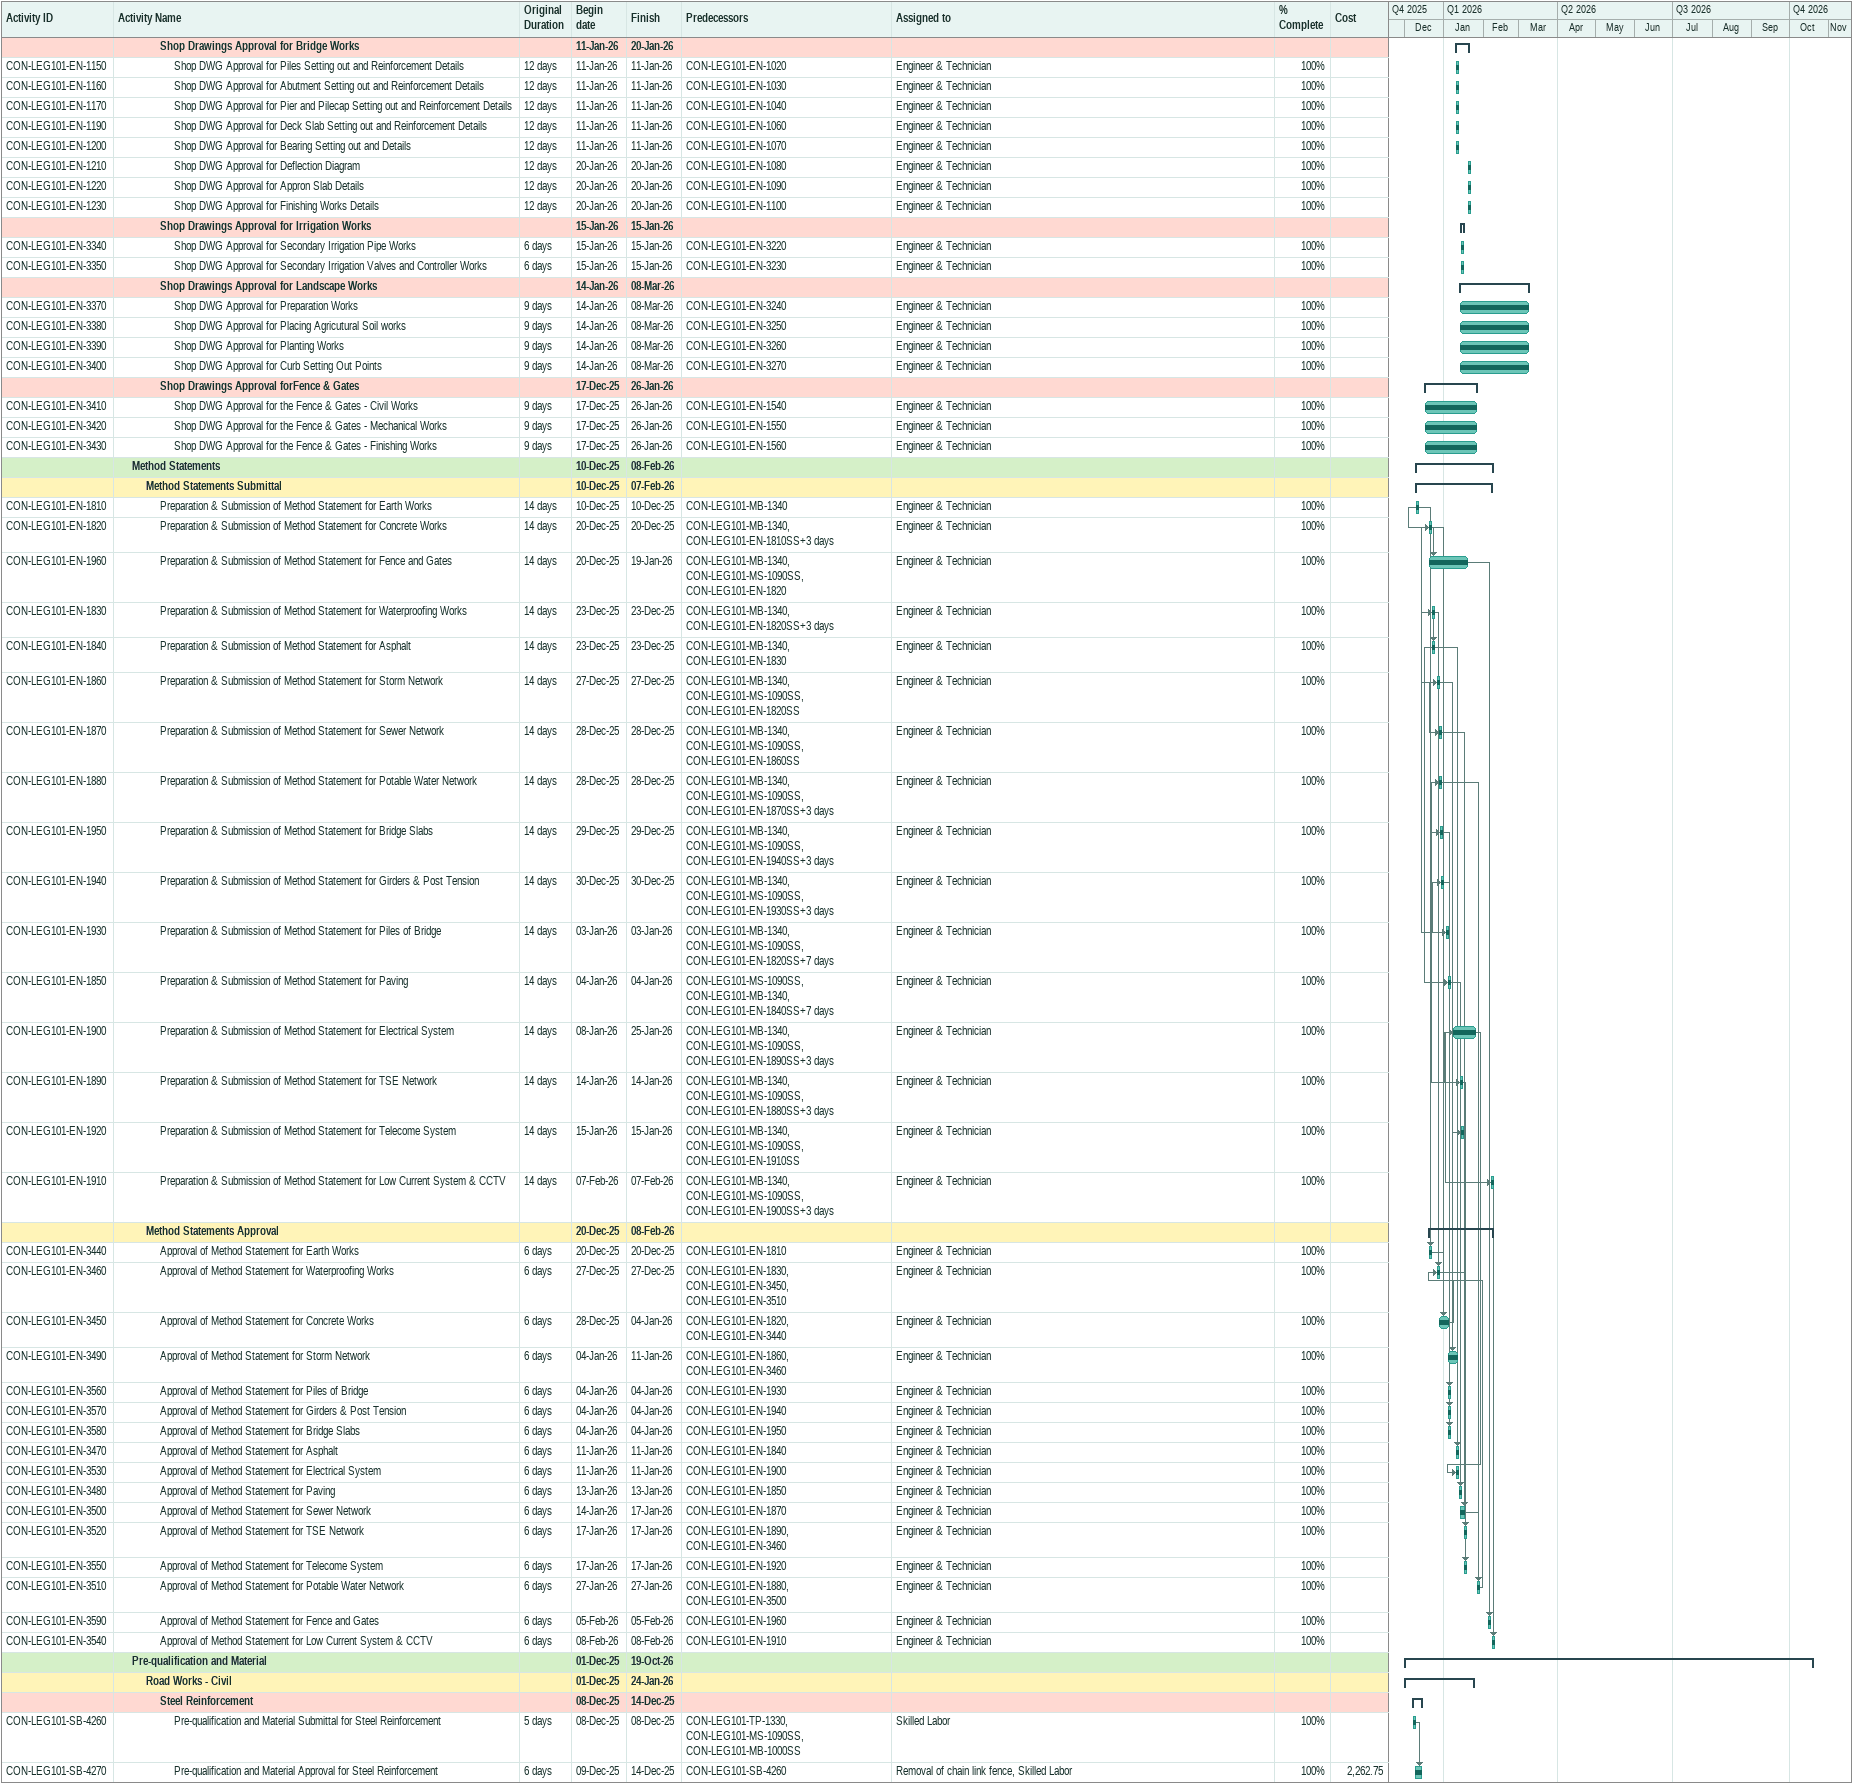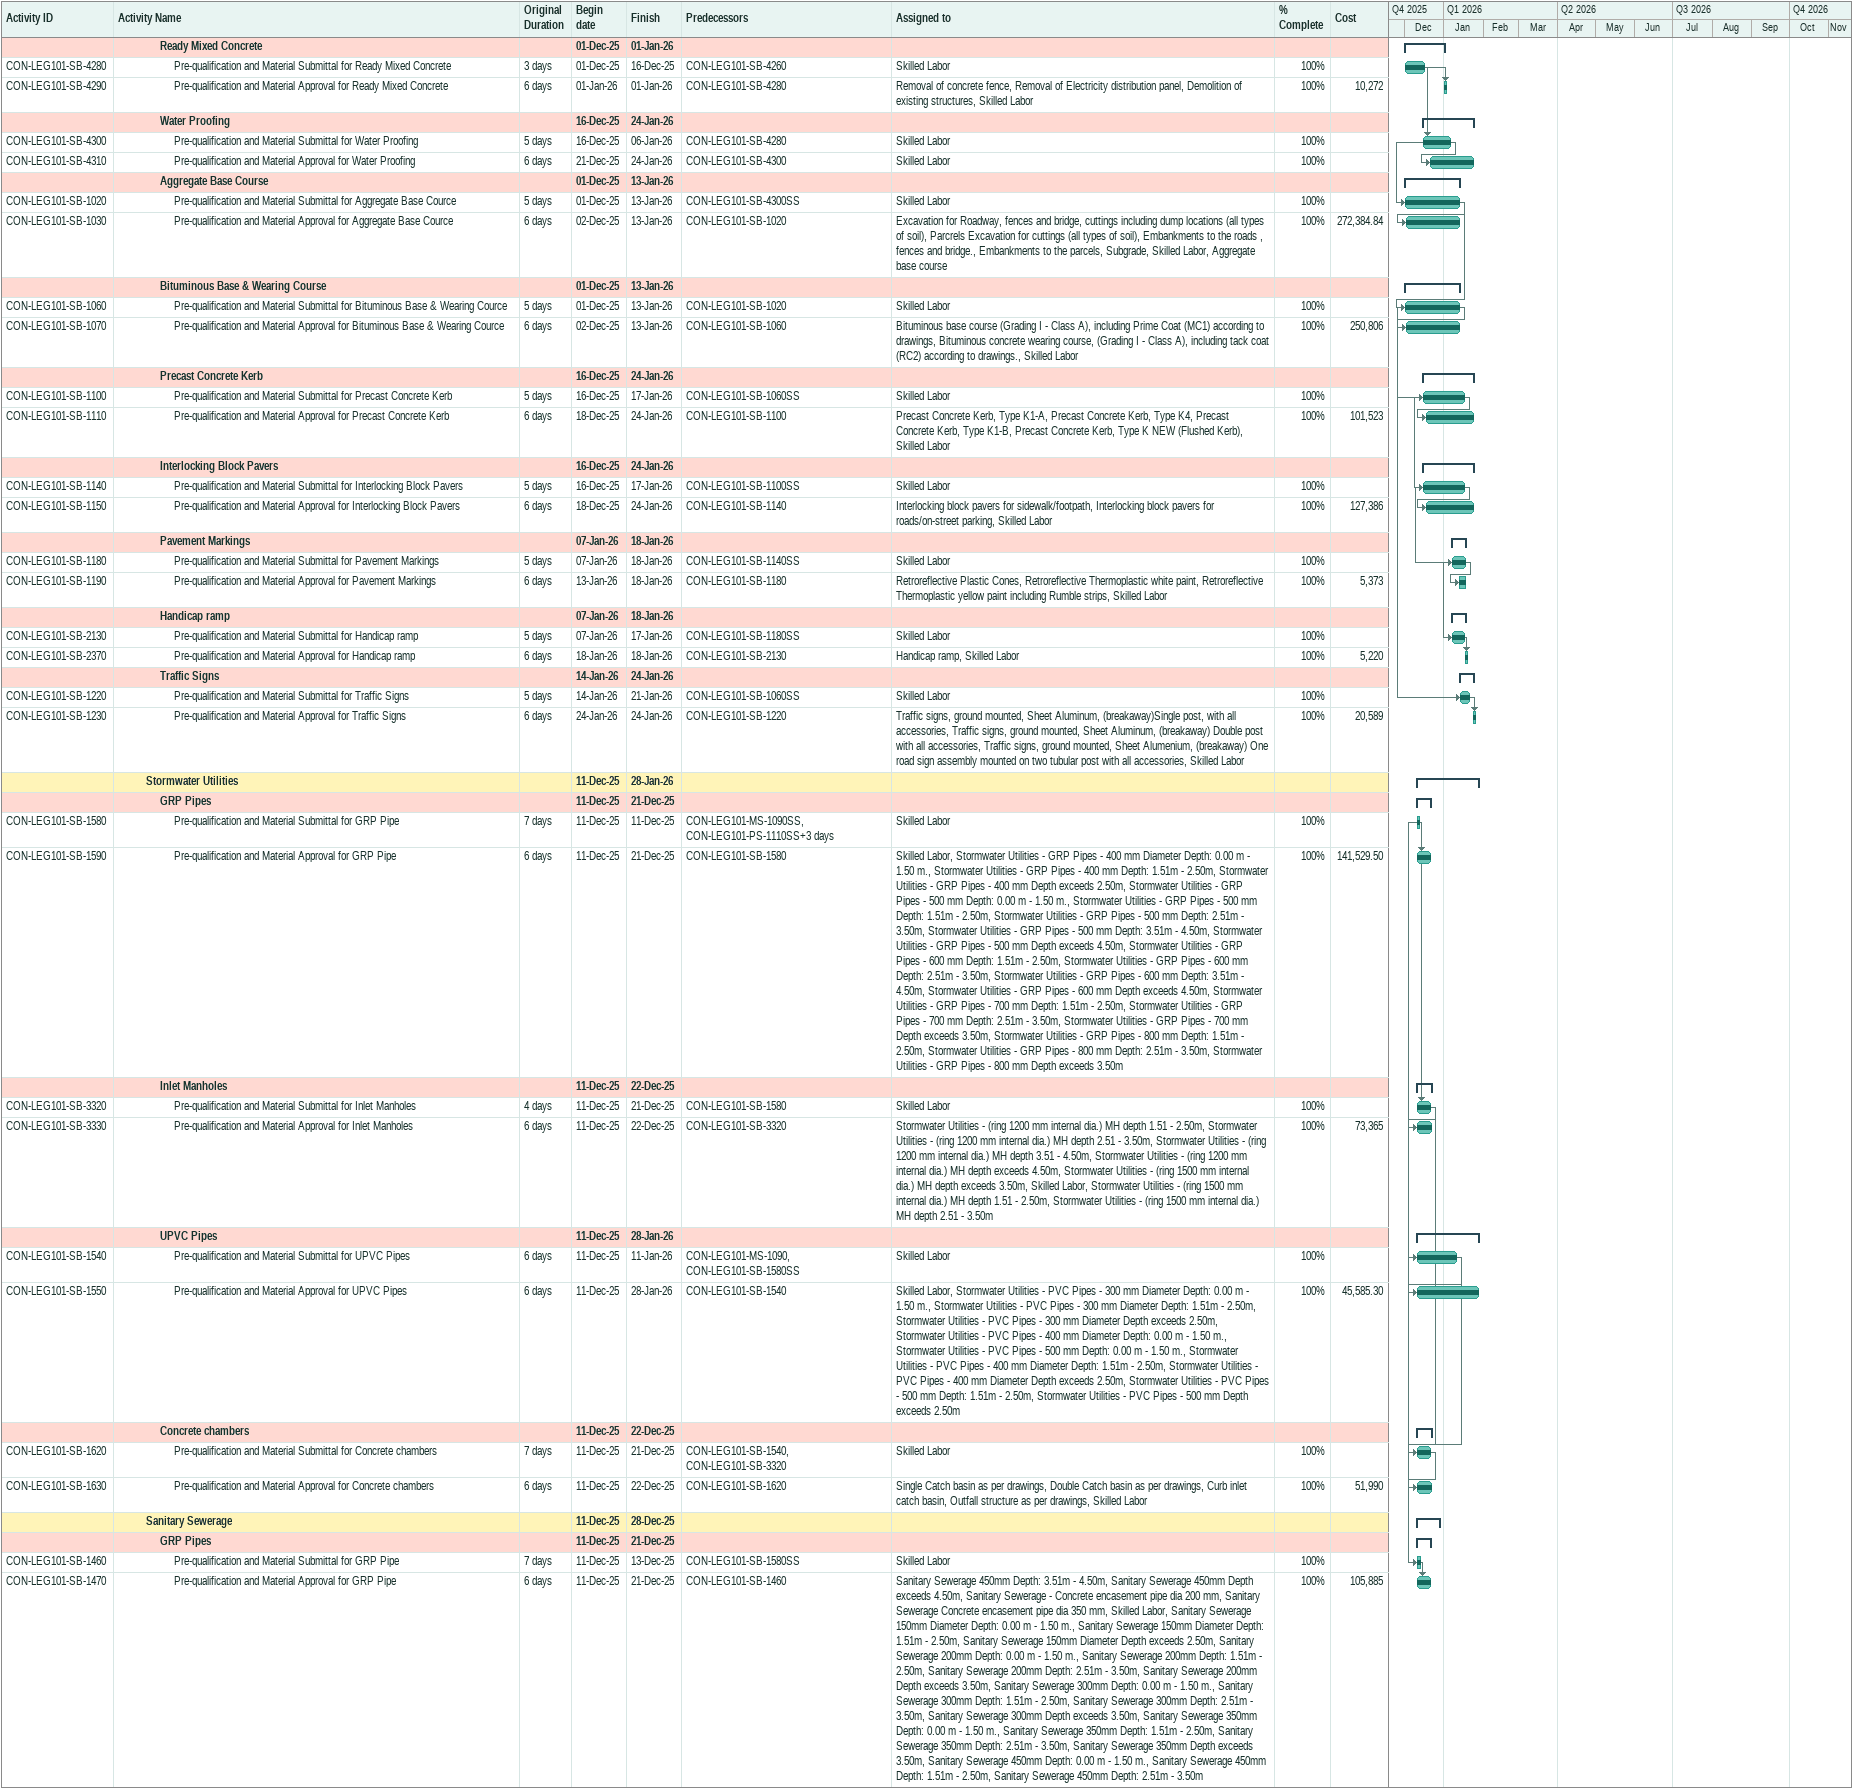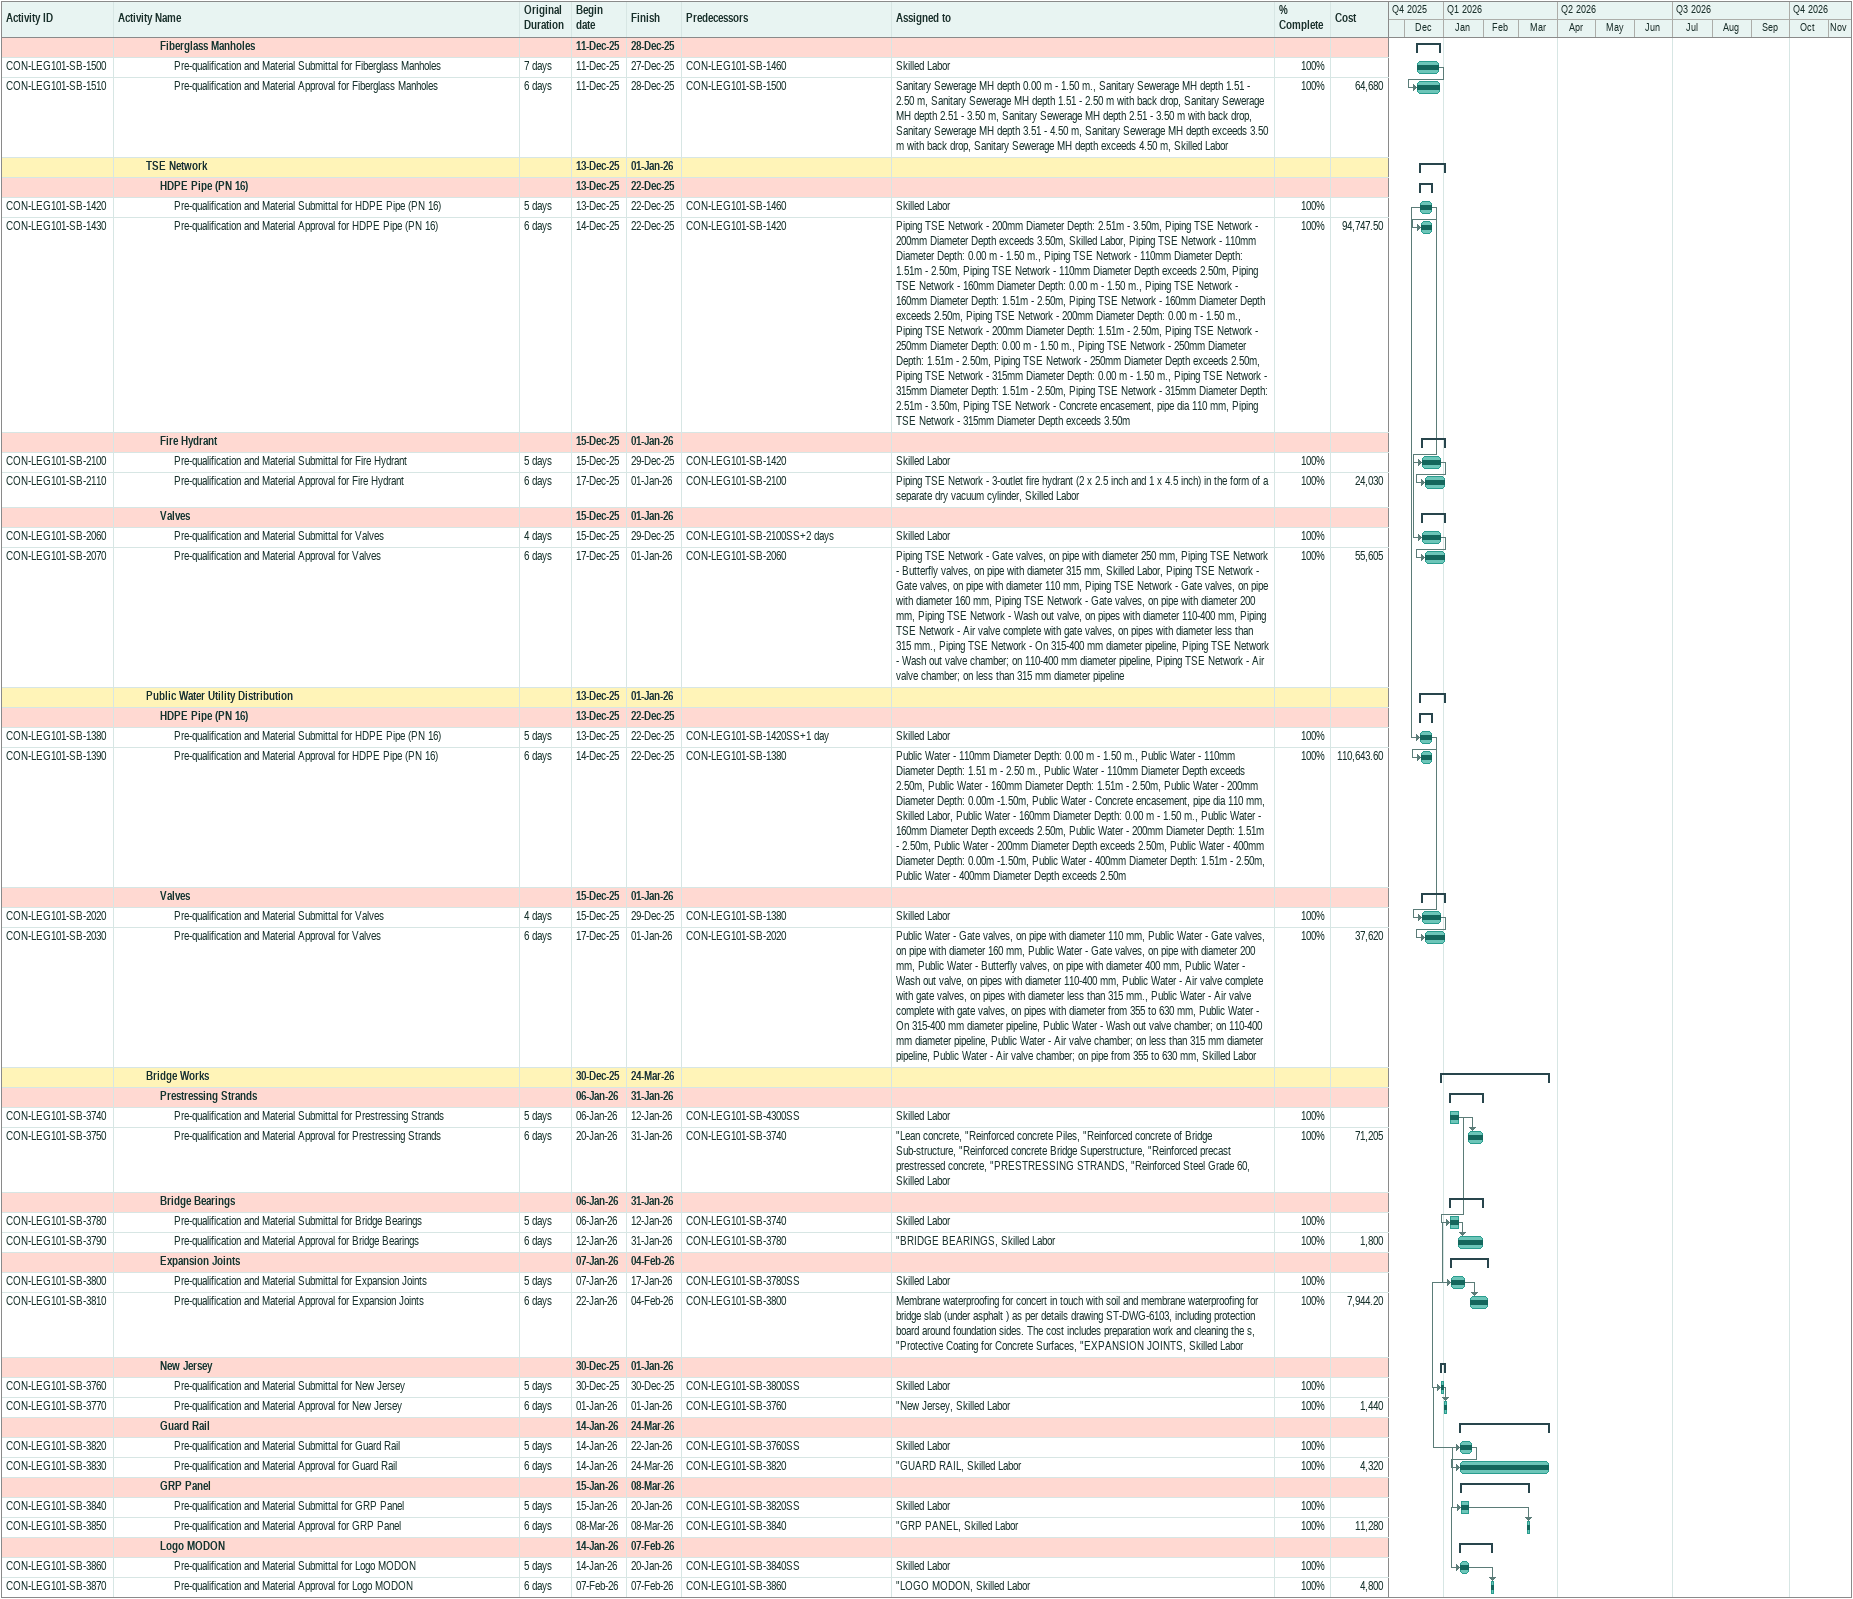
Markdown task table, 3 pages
| ID | Level | Task | Original duration | Start | Finish | Predecessors | Resources | % complete | Cost |
|---|---|---|---|---|---|---|---|---|---|
|  | 4 | **Shop Drawings Approval for Bridge Works** |  | 2026-01-11 | 2026-01-20 |  |  |  |  |
| CON-LEG101-EN-1150 | 5 | Shop DWG Approval for Piles Setting out and Reinforcement Details | 12d | 2026-01-11 | 2026-01-11 | CON-LEG101-EN-1020 | Engineer & Technician | 100 |  |
| CON-LEG101-EN-1160 | 5 | Shop DWG Approval for Abutment Setting out and Reinforcement Details | 12d | 2026-01-11 | 2026-01-11 | CON-LEG101-EN-1030 | Engineer & Technician | 100 |  |
| CON-LEG101-EN-1170 | 5 | Shop DWG Approval for Pier and Pilecap Setting out and Reinforcement Details | 12d | 2026-01-11 | 2026-01-11 | CON-LEG101-EN-1040 | Engineer & Technician | 100 |  |
| CON-LEG101-EN-1190 | 5 | Shop DWG Approval for Deck Slab Setting out and Reinforcement Details | 12d | 2026-01-11 | 2026-01-11 | CON-LEG101-EN-1060 | Engineer & Technician | 100 |  |
| CON-LEG101-EN-1200 | 5 | Shop DWG Approval for Bearing Setting out and Details | 12d | 2026-01-11 | 2026-01-11 | CON-LEG101-EN-1070 | Engineer & Technician | 100 |  |
| CON-LEG101-EN-1210 | 5 | Shop DWG Approval for Deflection Diagram | 12d | 2026-01-20 | 2026-01-20 | CON-LEG101-EN-1080 | Engineer & Technician | 100 |  |
| CON-LEG101-EN-1220 | 5 | Shop DWG Approval for Appron Slab Details | 12d | 2026-01-20 | 2026-01-20 | CON-LEG101-EN-1090 | Engineer & Technician | 100 |  |
| CON-LEG101-EN-1230 | 5 | Shop DWG Approval for Finishing Works Details | 12d | 2026-01-20 | 2026-01-20 | CON-LEG101-EN-1100 | Engineer & Technician | 100 |  |
|  | 4 | **Shop Drawings Approval for Irrigation Works** |  | 2026-01-15 | 2026-01-15 |  |  |  |  |
| CON-LEG101-EN-3340 | 5 | Shop DWG Approval for Secondary Irrigation Pipe Works | 6d | 2026-01-15 | 2026-01-15 | CON-LEG101-EN-3220 | Engineer & Technician | 100 |  |
| CON-LEG101-EN-3350 | 5 | Shop DWG Approval for Secondary Irrigation Valves and Controller Works | 6d | 2026-01-15 | 2026-01-15 | CON-LEG101-EN-3230 | Engineer & Technician | 100 |  |
|  | 4 | **Shop Drawings Approval for Landscape Works** |  | 2026-01-14 | 2026-03-08 |  |  |  |  |
| CON-LEG101-EN-3370 | 5 | Shop DWG Approval for Preparation Works | 9d | 2026-01-14 | 2026-03-08 | CON-LEG101-EN-3240 | Engineer & Technician | 100 |  |
| CON-LEG101-EN-3380 | 5 | Shop DWG Approval for Placing Agricutural Soil works | 9d | 2026-01-14 | 2026-03-08 | CON-LEG101-EN-3250 | Engineer & Technician | 100 |  |
| CON-LEG101-EN-3390 | 5 | Shop DWG Approval for Planting Works | 9d | 2026-01-14 | 2026-03-08 | CON-LEG101-EN-3260 | Engineer & Technician | 100 |  |
| CON-LEG101-EN-3400 | 5 | Shop DWG Approval for Curb Setting Out Points | 9d | 2026-01-14 | 2026-03-08 | CON-LEG101-EN-3270 | Engineer & Technician | 100 |  |
|  | 4 | **Shop Drawings Approval forFence & Gates** |  | 2025-12-17 | 2026-01-26 |  |  |  |  |
| CON-LEG101-EN-3410 | 5 | Shop DWG Approval for the Fence & Gates - Civil Works | 9d | 2025-12-17 | 2026-01-26 | CON-LEG101-EN-1540 | Engineer & Technician | 100 |  |
| CON-LEG101-EN-3420 | 5 | Shop DWG Approval for the Fence & Gates - Mechanical Works | 9d | 2025-12-17 | 2026-01-26 | CON-LEG101-EN-1550 | Engineer & Technician | 100 |  |
| CON-LEG101-EN-3430 | 5 | Shop DWG Approval for the Fence & Gates - Finishing Works | 9d | 2025-12-17 | 2026-01-26 | CON-LEG101-EN-1560 | Engineer & Technician | 100 |  |
|  | 2 | **Method Statements** |  | 2025-12-10 | 2026-02-08 |  |  |  |  |
|  | 3 | **Method Statements Submittal** |  | 2025-12-10 | 2026-02-07 |  |  |  |  |
| CON-LEG101-EN-1810 | 4 | Preparation & Submission of Method Statement for Earth Works | 14d | 2025-12-10 | 2025-12-10 | CON-LEG101-MB-1340 | Engineer & Technician | 100 |  |
| CON-LEG101-EN-1820 | 4 | Preparation & Submission of Method Statement for Concrete Works | 14d | 2025-12-20 | 2025-12-20 | CON-LEG101-MB-1340, CON-LEG101-EN-1810SS+3d | Engineer & Technician | 100 |  |
| CON-LEG101-EN-1960 | 4 | Preparation & Submission of Method Statement for Fence and Gates | 14d | 2025-12-20 | 2026-01-19 | CON-LEG101-MB-1340, CON-LEG101-MS-1090SS, CON-LEG101-EN-1820 | Engineer & Technician | 100 |  |
| CON-LEG101-EN-1830 | 4 | Preparation & Submission of Method Statement for Waterproofing Works | 14d | 2025-12-23 | 2025-12-23 | CON-LEG101-MB-1340, CON-LEG101-EN-1820SS+3d | Engineer & Technician | 100 |  |
| CON-LEG101-EN-1840 | 4 | Preparation & Submission of Method Statement for Asphalt | 14d | 2025-12-23 | 2025-12-23 | CON-LEG101-MB-1340, CON-LEG101-EN-1830 | Engineer & Technician | 100 |  |
| CON-LEG101-EN-1860 | 4 | Preparation & Submission of Method Statement for Storm Network | 14d | 2025-12-27 | 2025-12-27 | CON-LEG101-MB-1340, CON-LEG101-MS-1090SS, CON-LEG101-EN-1820SS | Engineer & Technician | 100 |  |
| CON-LEG101-EN-1870 | 4 | Preparation & Submission of Method Statement for Sewer Network | 14d | 2025-12-28 | 2025-12-28 | CON-LEG101-MB-1340, CON-LEG101-MS-1090SS, CON-LEG101-EN-1860SS | Engineer & Technician | 100 |  |
| CON-LEG101-EN-1880 | 4 | Preparation & Submission of Method Statement for Potable Water Network | 14d | 2025-12-28 | 2025-12-28 | CON-LEG101-MB-1340, CON-LEG101-MS-1090SS, CON-LEG101-EN-1870SS+3d | Engineer & Technician | 100 |  |
| CON-LEG101-EN-1950 | 4 | Preparation & Submission of Method Statement for Bridge Slabs | 14d | 2025-12-29 | 2025-12-29 | CON-LEG101-MB-1340, CON-LEG101-MS-1090SS, CON-LEG101-EN-1940SS+3d | Engineer & Technician | 100 |  |
| CON-LEG101-EN-1940 | 4 | Preparation & Submission of Method Statement for Girders & Post Tension | 14d | 2025-12-30 | 2025-12-30 | CON-LEG101-MB-1340, CON-LEG101-MS-1090SS, CON-LEG101-EN-1930SS+3d | Engineer & Technician | 100 |  |
| CON-LEG101-EN-1930 | 4 | Preparation & Submission of Method Statement for Piles of Bridge | 14d | 2026-01-03 | 2026-01-03 | CON-LEG101-MB-1340, CON-LEG101-MS-1090SS, CON-LEG101-EN-1820SS+7d | Engineer & Technician | 100 |  |
| CON-LEG101-EN-1850 | 4 | Preparation & Submission of Method Statement for Paving | 14d | 2026-01-04 | 2026-01-04 | CON-LEG101-MS-1090SS, CON-LEG101-MB-1340, CON-LEG101-EN-1840SS+7d | Engineer & Technician | 100 |  |
| CON-LEG101-EN-1900 | 4 | Preparation & Submission of Method Statement for Electrical System | 14d | 2026-01-08 | 2026-01-25 | CON-LEG101-MB-1340, CON-LEG101-MS-1090SS, CON-LEG101-EN-1890SS+3d | Engineer & Technician | 100 |  |
| CON-LEG101-EN-1890 | 4 | Preparation & Submission of Method Statement for TSE Network | 14d | 2026-01-14 | 2026-01-14 | CON-LEG101-MB-1340, CON-LEG101-MS-1090SS, CON-LEG101-EN-1880SS+3d | Engineer & Technician | 100 |  |
| CON-LEG101-EN-1920 | 4 | Preparation & Submission of Method Statement for Telecome System | 14d | 2026-01-15 | 2026-01-15 | CON-LEG101-MB-1340, CON-LEG101-MS-1090SS, CON-LEG101-EN-1910SS | Engineer & Technician | 100 |  |
| CON-LEG101-EN-1910 | 4 | Preparation & Submission of Method Statement for Low Current System & CCTV | 14d | 2026-02-07 | 2026-02-07 | CON-LEG101-MB-1340, CON-LEG101-MS-1090SS, CON-LEG101-EN-1900SS+3d | Engineer & Technician | 100 |  |
|  | 3 | **Method Statements Approval** |  | 2025-12-20 | 2026-02-08 |  |  |  |  |
| CON-LEG101-EN-3440 | 4 | Approval of Method Statement for Earth Works | 6d | 2025-12-20 | 2025-12-20 | CON-LEG101-EN-1810 | Engineer & Technician | 100 |  |
| CON-LEG101-EN-3460 | 4 | Approval of Method Statement for Waterproofing Works | 6d | 2025-12-27 | 2025-12-27 | CON-LEG101-EN-1830, CON-LEG101-EN-3450, CON-LEG101-EN-3510 | Engineer & Technician | 100 |  |
| CON-LEG101-EN-3450 | 4 | Approval of Method Statement for Concrete Works | 6d | 2025-12-28 | 2026-01-04 | CON-LEG101-EN-1820, CON-LEG101-EN-3440 | Engineer & Technician | 100 |  |
| CON-LEG101-EN-3490 | 4 | Approval of Method Statement for Storm Network | 6d | 2026-01-04 | 2026-01-11 | CON-LEG101-EN-1860, CON-LEG101-EN-3460 | Engineer & Technician | 100 |  |
| CON-LEG101-EN-3560 | 4 | Approval of Method Statement for Piles of Bridge | 6d | 2026-01-04 | 2026-01-04 | CON-LEG101-EN-1930 | Engineer & Technician | 100 |  |
| CON-LEG101-EN-3570 | 4 | Approval of Method Statement for Girders & Post Tension | 6d | 2026-01-04 | 2026-01-04 | CON-LEG101-EN-1940 | Engineer & Technician | 100 |  |
| CON-LEG101-EN-3580 | 4 | Approval of Method Statement for Bridge Slabs | 6d | 2026-01-04 | 2026-01-04 | CON-LEG101-EN-1950 | Engineer & Technician | 100 |  |
| CON-LEG101-EN-3470 | 4 | Approval of Method Statement for Asphalt | 6d | 2026-01-11 | 2026-01-11 | CON-LEG101-EN-1840 | Engineer & Technician | 100 |  |
| CON-LEG101-EN-3530 | 4 | Approval of Method Statement for Electrical System | 6d | 2026-01-11 | 2026-01-11 | CON-LEG101-EN-1900 | Engineer & Technician | 100 |  |
| CON-LEG101-EN-3480 | 4 | Approval of Method Statement for Paving | 6d | 2026-01-13 | 2026-01-13 | CON-LEG101-EN-1850 | Engineer & Technician | 100 |  |
| CON-LEG101-EN-3500 | 4 | Approval of Method Statement for Sewer Network | 6d | 2026-01-14 | 2026-01-17 | CON-LEG101-EN-1870 | Engineer & Technician | 100 |  |
| CON-LEG101-EN-3520 | 4 | Approval of Method Statement for TSE Network | 6d | 2026-01-17 | 2026-01-17 | CON-LEG101-EN-1890, CON-LEG101-EN-3460 | Engineer & Technician | 100 |  |
| CON-LEG101-EN-3550 | 4 | Approval of Method Statement for Telecome System | 6d | 2026-01-17 | 2026-01-17 | CON-LEG101-EN-1920 | Engineer & Technician | 100 |  |
| CON-LEG101-EN-3510 | 4 | Approval of Method Statement for Potable Water Network | 6d | 2026-01-27 | 2026-01-27 | CON-LEG101-EN-1880, CON-LEG101-EN-3500 | Engineer & Technician | 100 |  |
| CON-LEG101-EN-3590 | 4 | Approval of Method Statement for Fence and Gates | 6d | 2026-02-05 | 2026-02-05 | CON-LEG101-EN-1960 | Engineer & Technician | 100 |  |
| CON-LEG101-EN-3540 | 4 | Approval of Method Statement for Low Current System & CCTV | 6d | 2026-02-08 | 2026-02-08 | CON-LEG101-EN-1910 | Engineer & Technician | 100 |  |
|  | 2 | **Pre-qualification and Material** |  | 2025-12-01 | 2026-10-19 |  |  |  |  |
|  | 3 | **Road Works - Civil** |  | 2025-12-01 | 2026-01-24 |  |  |  |  |
|  | 4 | **Steel Reinforcement** |  | 2025-12-08 | 2025-12-14 |  |  |  |  |
| CON-LEG101-SB-4260 | 5 | Pre-qualification and Material Submittal for Steel Reinforcement | 5d | 2025-12-08 | 2025-12-08 | CON-LEG101-TP-1330, CON-LEG101-MS-1090SS, CON-LEG101-MB-1000SS | Skilled Labor | 100 |  |
| CON-LEG101-SB-4270 | 5 | Pre-qualification and Material Approval for Steel Reinforcement | 6d | 2025-12-09 | 2025-12-14 | CON-LEG101-SB-4260 | Removal of chain link fence, Skilled Labor | 100 | 2262.75 |
|  | 4 | **Ready Mixed Concrete** |  | 2025-12-01 | 2026-01-01 |  |  |  |  |
| CON-LEG101-SB-4280 | 5 | Pre-qualification and Material Submittal for Ready Mixed Concrete | 3d | 2025-12-01 | 2025-12-16 | CON-LEG101-SB-4260 | Skilled Labor | 100 |  |
| CON-LEG101-SB-4290 | 5 | Pre-qualification and Material Approval for Ready Mixed Concrete | 6d | 2026-01-01 | 2026-01-01 | CON-LEG101-SB-4280 | Removal of concrete fence, Removal of Electricity distribution panel, Demolition of existing structures, Skilled Labor | 100 | 10272 |
|  | 4 | **Water Proofing** |  | 2025-12-16 | 2026-01-24 |  |  |  |  |
| CON-LEG101-SB-4300 | 5 | Pre-qualification and Material Submittal for Water Proofing | 5d | 2025-12-16 | 2026-01-06 | CON-LEG101-SB-4280 | Skilled Labor | 100 |  |
| CON-LEG101-SB-4310 | 5 | Pre-qualification and Material Approval for Water Proofing | 6d | 2025-12-21 | 2026-01-24 | CON-LEG101-SB-4300 | Skilled Labor | 100 |  |
|  | 4 | **Aggregate Base Course** |  | 2025-12-01 | 2026-01-13 |  |  |  |  |
| CON-LEG101-SB-1020 | 5 | Pre-qualification and Material Submittal for Aggregate Base Cource | 5d | 2025-12-01 | 2026-01-13 | CON-LEG101-SB-4300SS | Skilled Labor | 100 |  |
| CON-LEG101-SB-1030 | 5 | Pre-qualification and Material Approval for Aggregate Base Cource | 6d | 2025-12-02 | 2026-01-13 | CON-LEG101-SB-1020 | Excavation for Roadway, fences and bridge, cuttings including dump locations (all types of soil), Parcrels Excavation for cuttings (all types of soil), Embankments to the roads , fences and bridge., Embankments to the parcels, Subgrade, Skilled Labor, Aggregate base course | 100 | 272384.84 |
|  | 4 | **Bituminous Base & Wearing Course** |  | 2025-12-01 | 2026-01-13 |  |  |  |  |
| CON-LEG101-SB-1060 | 5 | Pre-qualification and Material Submittal for Bituminous Base & Wearing Cource | 5d | 2025-12-01 | 2026-01-13 | CON-LEG101-SB-1020 | Skilled Labor | 100 |  |
| CON-LEG101-SB-1070 | 5 | Pre-qualification and Material Approval for Bituminous Base & Wearing Cource | 6d | 2025-12-02 | 2026-01-13 | CON-LEG101-SB-1060 | Bituminous base course (Grading I - Class A), including Prime Coat (MC1) according to drawings, Bituminous concrete wearing course, (Grading I - Class A), including tack coat (RC2) according to drawings., Skilled Labor | 100 | 250806 |
|  | 4 | **Precast Concrete Kerb** |  | 2025-12-16 | 2026-01-24 |  |  |  |  |
| CON-LEG101-SB-1100 | 5 | Pre-qualification and Material Submittal for Precast Concrete Kerb | 5d | 2025-12-16 | 2026-01-17 | CON-LEG101-SB-1060SS | Skilled Labor | 100 |  |
| CON-LEG101-SB-1110 | 5 | Pre-qualification and Material Approval for Precast Concrete Kerb | 6d | 2025-12-18 | 2026-01-24 | CON-LEG101-SB-1100 | Precast Concrete Kerb, Type K1-A, Precast Concrete Kerb, Type K4, Precast Concrete Kerb, Type K1-B, Precast Concrete Kerb, Type K NEW (Flushed Kerb), Skilled Labor | 100 | 101523 |
|  | 4 | **Interlocking Block Pavers** |  | 2025-12-16 | 2026-01-24 |  |  |  |  |
| CON-LEG101-SB-1140 | 5 | Pre-qualification and Material Submittal for Interlocking Block Pavers | 5d | 2025-12-16 | 2026-01-17 | CON-LEG101-SB-1100SS | Skilled Labor | 100 |  |
| CON-LEG101-SB-1150 | 5 | Pre-qualification and Material Approval for Interlocking Block Pavers | 6d | 2025-12-18 | 2026-01-24 | CON-LEG101-SB-1140 | Interlocking block pavers for sidewalk/footpath, Interlocking block pavers for roads/on-street parking, Skilled Labor | 100 | 127386 |
|  | 4 | **Pavement Markings** |  | 2026-01-07 | 2026-01-18 |  |  |  |  |
| CON-LEG101-SB-1180 | 5 | Pre-qualification and Material Submittal for Pavement Markings | 5d | 2026-01-07 | 2026-01-18 | CON-LEG101-SB-1140SS | Skilled Labor | 100 |  |
| CON-LEG101-SB-1190 | 5 | Pre-qualification and Material Approval for Pavement Markings | 6d | 2026-01-13 | 2026-01-18 | CON-LEG101-SB-1180 | Retroreflective Plastic Cones, Retroreflective Thermoplastic white paint, Retroreflective Thermoplastic yellow paint including Rumble strips, Skilled Labor | 100 | 5373 |
|  | 4 | **Handicap ramp** |  | 2026-01-07 | 2026-01-18 |  |  |  |  |
| CON-LEG101-SB-2130 | 5 | Pre-qualification and Material Submittal for Handicap ramp | 5d | 2026-01-07 | 2026-01-17 | CON-LEG101-SB-1180SS | Skilled Labor | 100 |  |
| CON-LEG101-SB-2370 | 5 | Pre-qualification and Material Approval for Handicap ramp | 6d | 2026-01-18 | 2026-01-18 | CON-LEG101-SB-2130 | Handicap ramp, Skilled Labor | 100 | 5220 |
|  | 4 | **Traffic Signs** |  | 2026-01-14 | 2026-01-24 |  |  |  |  |
| CON-LEG101-SB-1220 | 5 | Pre-qualification and Material Submittal for Traffic Signs | 5d | 2026-01-14 | 2026-01-21 | CON-LEG101-SB-1060SS | Skilled Labor | 100 |  |
| CON-LEG101-SB-1230 | 5 | Pre-qualification and Material Approval for Traffic Signs | 6d | 2026-01-24 | 2026-01-24 | CON-LEG101-SB-1220 | Traffic signs, ground mounted, Sheet Aluminum, (breakaway)Single post, with all accessories, Traffic signs, ground mounted, Sheet Aluminum, (breakaway) Double post with all accessories, Traffic signs, ground mounted, Sheet Alumenium, (breakaway) One road sign assembly mounted on two tubular post with all accessories, Skilled Labor | 100 | 20589 |
|  | 3 | **Stormwater Utilities** |  | 2025-12-11 | 2026-01-28 |  |  |  |  |
|  | 4 | **GRP Pipes** |  | 2025-12-11 | 2025-12-21 |  |  |  |  |
| CON-LEG101-SB-1580 | 5 | Pre-qualification and Material Submittal for GRP Pipe | 7d | 2025-12-11 | 2025-12-11 | CON-LEG101-MS-1090SS, CON-LEG101-PS-1110SS+3d | Skilled Labor | 100 |  |
| CON-LEG101-SB-1590 | 5 | Pre-qualification and Material Approval for GRP Pipe | 6d | 2025-12-11 | 2025-12-21 | CON-LEG101-SB-1580 | Skilled Labor, Stormwater Utilities - GRP Pipes - 400 mm Diameter Depth: 0.00 m - 1.50 m., Stormwater Utilities - GRP Pipes - 400 mm Depth: 1.51m - 2.50m, Stormwater Utilities - GRP Pipes - 400 mm Depth exceeds 2.50m, Stormwater Utilities - GRP Pipes - 500 mm Depth: 0.00 m - 1.50 m., Stormwater Utilities - GRP Pipes - 500 mm Depth: 1.51m - 2.50m, Stormwater Utilities - GRP Pipes - 500 mm Depth: 2.51m - 3.50m, Stormwater Utilities - GRP Pipes - 500 mm Depth: 3.51m - 4.50m, Stormwater Utilities - GRP Pipes - 500 mm Depth exceeds 4.50m, Stormwater Utilities - GRP Pipes - 600 mm Depth: 1.51m - 2.50m, Stormwater Utilities - GRP Pipes - 600 mm Depth: 2.51m - 3.50m, Stormwater Utilities - GRP Pipes - 600 mm Depth: 3.51m - 4.50m, Stormwater Utilities - GRP Pipes - 600 mm Depth exceeds 4.50m, Stormwater Utilities - GRP Pipes - 700 mm Depth: 1.51m - 2.50m, Stormwater Utilities - GRP Pipes - 700 mm Depth: 2.51m - 3.50m, Stormwater Utilities - GRP Pipes - 700 mm Depth exceeds 3.50m, Stormwater Utilities - GRP Pipes - 800 mm Depth: 1.51m - 2.50m, Stormwater Utilities - GRP Pipes - 800 mm Depth: 2.51m - 3.50m, Stormwater Utilities - GRP Pipes - 800 mm Depth exceeds 3.50m | 100 | 141529.50 |
|  | 4 | **Inlet Manholes** |  | 2025-12-11 | 2025-12-22 |  |  |  |  |
| CON-LEG101-SB-3320 | 5 | Pre-qualification and Material Submittal for Inlet Manholes | 4d | 2025-12-11 | 2025-12-21 | CON-LEG101-SB-1580 | Skilled Labor | 100 |  |
| CON-LEG101-SB-3330 | 5 | Pre-qualification and Material Approval for Inlet Manholes | 6d | 2025-12-11 | 2025-12-22 | CON-LEG101-SB-3320 | Stormwater Utilities - (ring 1200 mm internal dia.) MH depth 1.51 - 2.50m, Stormwater Utilities - (ring 1200 mm internal dia.) MH depth 2.51 - 3.50m, Stormwater Utilities - (ring 1200 mm internal dia.) MH depth 3.51 - 4.50m, Stormwater Utilities - (ring 1200 mm internal dia.) MH depth exceeds 4.50m, Stormwater Utilities - (ring 1500 mm internal dia.) MH depth exceeds 3.50m, Skilled Labor, Stormwater Utilities - (ring 1500 mm internal dia.) MH depth 1.51 - 2.50m, Stormwater Utilities - (ring 1500 mm internal dia.) MH depth 2.51 - 3.50m | 100 | 73365 |
|  | 4 | **UPVC Pipes** |  | 2025-12-11 | 2026-01-28 |  |  |  |  |
| CON-LEG101-SB-1540 | 5 | Pre-qualification and Material Submittal for UPVC Pipes | 6d | 2025-12-11 | 2026-01-11 | CON-LEG101-MS-1090, CON-LEG101-SB-1580SS | Skilled Labor | 100 |  |
| CON-LEG101-SB-1550 | 5 | Pre-qualification and Material Approval for UPVC Pipes | 6d | 2025-12-11 | 2026-01-28 | CON-LEG101-SB-1540 | Skilled Labor, Stormwater Utilities - PVC Pipes - 300 mm Diameter Depth: 0.00 m - 1.50 m., Stormwater Utilities - PVC Pipes - 300 mm Diameter Depth: 1.51m - 2.50m, Stormwater Utilities - PVC Pipes - 300 mm Diameter Depth exceeds 2.50m, Stormwater Utilities - PVC Pipes - 400 mm Diameter Depth: 0.00 m - 1.50 m., Stormwater Utilities - PVC Pipes - 500 mm Depth: 0.00 m - 1.50 m., Stormwater Utilities - PVC Pipes - 400 mm Diameter Depth: 1.51m - 2.50m, Stormwater Utilities - PVC Pipes - 400 mm Diameter Depth exceeds 2.50m, Stormwater Utilities - PVC Pipes - 500 mm Depth: 1.51m - 2.50m, Stormwater Utilities - PVC Pipes - 500 mm Depth exceeds 2.50m | 100 | 45585.30 |
|  | 4 | **Concrete chambers** |  | 2025-12-11 | 2025-12-22 |  |  |  |  |
| CON-LEG101-SB-1620 | 5 | Pre-qualification and Material Submittal for Concrete chambers | 7d | 2025-12-11 | 2025-12-21 | CON-LEG101-SB-1540, CON-LEG101-SB-3320 | Skilled Labor | 100 |  |
| CON-LEG101-SB-1630 | 5 | Pre-qualification and Material Approval for Concrete chambers | 6d | 2025-12-11 | 2025-12-22 | CON-LEG101-SB-1620 | Single Catch basin as per drawings, Double Catch basin as per drawings, Curb inlet catch basin, Outfall structure as per drawings, Skilled Labor | 100 | 51990 |
|  | 3 | **Sanitary Sewerage** |  | 2025-12-11 | 2025-12-28 |  |  |  |  |
|  | 4 | **GRP Pipes** |  | 2025-12-11 | 2025-12-21 |  |  |  |  |
| CON-LEG101-SB-1460 | 5 | Pre-qualification and Material Submittal for GRP Pipe | 7d | 2025-12-11 | 2025-12-13 | CON-LEG101-SB-1580SS | Skilled Labor | 100 |  |
| CON-LEG101-SB-1470 | 5 | Pre-qualification and Material Approval for GRP Pipe | 6d | 2025-12-11 | 2025-12-21 | CON-LEG101-SB-1460 | Sanitary Sewerage 450mm Depth: 3.51m - 4.50m, Sanitary Sewerage 450mm Depth exceeds 4.50m, Sanitary Sewerage - Concrete encasement pipe dia 200 mm, Sanitary Sewerage Concrete encasement pipe dia 350 mm, Skilled Labor, Sanitary Sewerage 150mm Diameter Depth: 0.00 m - 1.50 m., Sanitary Sewerage 150mm Diameter Depth: 1.51m - 2.50m, Sanitary Sewerage 150mm Diameter Depth exceeds 2.50m, Sanitary Sewerage 200mm Depth: 0.00 m - 1.50 m., Sanitary Sewerage 200mm Depth: 1.51m - 2.50m, Sanitary Sewerage 200mm Depth: 2.51m - 3.50m, Sanitary Sewerage 200mm Depth exceeds 3.50m, Sanitary Sewerage 300mm Depth: 0.00 m - 1.50 m., Sanitary Sewerage 300mm Depth: 1.51m - 2.50m, Sanitary Sewerage 300mm Depth: 2.51m - 3.50m, Sanitary Sewerage 300mm Depth exceeds 3.50m, Sanitary Sewerage 350mm Depth: 0.00 m - 1.50 m., Sanitary Sewerage 350mm Depth: 1.51m - 2.50m, Sanitary Sewerage 350mm Depth: 2.51m - 3.50m, Sanitary Sewerage 350mm Depth exceeds 3.50m, Sanitary Sewerage 450mm Depth: 0.00 m - 1.50 m., Sanitary Sewerage 450mm Depth: 1.51m - 2.50m, Sanitary Sewerage 450mm Depth: 2.51m - 3.50m | 100 | 105885 |
|  | 4 | **Fiberglass Manholes** |  | 2025-12-11 | 2025-12-28 |  |  |  |  |
| CON-LEG101-SB-1500 | 5 | Pre-qualification and Material Submittal for Fiberglass Manholes | 7d | 2025-12-11 | 2025-12-27 | CON-LEG101-SB-1460 | Skilled Labor | 100 |  |
| CON-LEG101-SB-1510 | 5 | Pre-qualification and Material Approval for Fiberglass Manholes | 6d | 2025-12-11 | 2025-12-28 | CON-LEG101-SB-1500 | Sanitary Sewerage MH depth 0.00 m - 1.50 m., Sanitary Sewerage MH depth 1.51 - 2.50 m, Sanitary Sewerage MH depth 1.51 - 2.50 m with back drop, Sanitary Sewerage MH depth 2.51 - 3.50 m, Sanitary Sewerage MH depth 2.51 - 3.50 m with back drop, Sanitary Sewerage MH depth 3.51 - 4.50 m, Sanitary Sewerage MH depth exceeds 3.50 m with back drop, Sanitary Sewerage MH depth exceeds 4.50 m, Skilled Labor | 100 | 64680 |
|  | 3 | **TSE Network** |  | 2025-12-13 | 2026-01-01 |  |  |  |  |
|  | 4 | **HDPE Pipe (PN 16)** |  | 2025-12-13 | 2025-12-22 |  |  |  |  |
| CON-LEG101-SB-1420 | 5 | Pre-qualification and Material Submittal for HDPE Pipe (PN 16) | 5d | 2025-12-13 | 2025-12-22 | CON-LEG101-SB-1460 | Skilled Labor | 100 |  |
| CON-LEG101-SB-1430 | 5 | Pre-qualification and Material Approval for HDPE Pipe (PN 16) | 6d | 2025-12-14 | 2025-12-22 | CON-LEG101-SB-1420 | Piping TSE Network - 200mm Diameter Depth: 2.51m - 3.50m, Piping TSE Network - 200mm Diameter Depth exceeds 3.50m, Skilled Labor, Piping TSE Network - 110mm Diameter Depth: 0.00 m - 1.50 m., Piping TSE Network - 110mm Diameter Depth: 1.51m - 2.50m, Piping TSE Network - 110mm Diameter Depth exceeds 2.50m, Piping TSE Network - 160mm Diameter Depth: 0.00 m - 1.50 m., Piping TSE Network - 160mm Diameter Depth: 1.51m - 2.50m, Piping TSE Network - 160mm Diameter Depth exceeds 2.50m, Piping TSE Network - 200mm Diameter Depth: 0.00 m - 1.50 m., Piping TSE Network - 200mm Diameter Depth: 1.51m - 2.50m, Piping TSE Network - 250mm Diameter Depth: 0.00 m - 1.50 m., Piping TSE Network - 250mm Diameter Depth: 1.51m - 2.50m, Piping TSE Network - 250mm Diameter Depth exceeds 2.50m, Piping TSE Network - 315mm Diameter Depth: 0.00 m - 1.50 m., Piping TSE Network - 315mm Diameter Depth: 1.51m - 2.50m, Piping TSE Network - 315mm Diameter Depth: 2.51m - 3.50m, Piping TSE Network - Concrete encasement, pipe dia 110 mm, Piping TSE Network - 315mm Diameter Depth exceeds 3.50m | 100 | 94747.50 |
|  | 4 | **Fire Hydrant** |  | 2025-12-15 | 2026-01-01 |  |  |  |  |
| CON-LEG101-SB-2100 | 5 | Pre-qualification and Material Submittal for Fire Hydrant | 5d | 2025-12-15 | 2025-12-29 | CON-LEG101-SB-1420 | Skilled Labor | 100 |  |
| CON-LEG101-SB-2110 | 5 | Pre-qualification and Material Approval for Fire Hydrant | 6d | 2025-12-17 | 2026-01-01 | CON-LEG101-SB-2100 | Piping TSE Network - 3-outlet fire hydrant (2 x 2.5 inch and 1 x 4.5 inch) in the form of a separate dry vacuum cylinder, Skilled Labor | 100 | 24030 |
|  | 4 | **Valves** |  | 2025-12-15 | 2026-01-01 |  |  |  |  |
| CON-LEG101-SB-2060 | 5 | Pre-qualification and Material Submittal for Valves | 4d | 2025-12-15 | 2025-12-29 | CON-LEG101-SB-2100SS+2d | Skilled Labor | 100 |  |
| CON-LEG101-SB-2070 | 5 | Pre-qualification and Material Approval for Valves | 6d | 2025-12-17 | 2026-01-01 | CON-LEG101-SB-2060 | Piping TSE Network - Gate valves, on pipe with diameter 250 mm, Piping TSE Network - Butterfly valves, on pipe with diameter 315 mm, Skilled Labor, Piping TSE Network - Gate valves, on pipe with diameter 110 mm, Piping TSE Network - Gate valves, on pipe with diameter 160 mm, Piping TSE Network - Gate valves, on pipe with diameter 200 mm, Piping TSE Network - Wash out valve, on pipes with diameter 110-400 mm, Piping TSE Network - Air valve complete with gate valves, on pipes with diameter less than 315 mm., Piping TSE Network - On 315-400 mm diameter pipeline, Piping TSE Network - Wash out valve chamber; on 110-400 mm diameter pipeline, Piping TSE Network - Air valve chamber; on less than 315 mm diameter pipeline | 100 | 55605 |
|  | 3 | **Public Water Utility Distribution** |  | 2025-12-13 | 2026-01-01 |  |  |  |  |
|  | 4 | **HDPE Pipe (PN 16)** |  | 2025-12-13 | 2025-12-22 |  |  |  |  |
| CON-LEG101-SB-1380 | 5 | Pre-qualification and Material Submittal for HDPE Pipe (PN 16) | 5d | 2025-12-13 | 2025-12-22 | CON-LEG101-SB-1420SS+1d | Skilled Labor | 100 |  |
| CON-LEG101-SB-1390 | 5 | Pre-qualification and Material Approval for HDPE Pipe (PN 16) | 6d | 2025-12-14 | 2025-12-22 | CON-LEG101-SB-1380 | Public Water - 110mm Diameter Depth: 0.00 m - 1.50 m., Public Water - 110mm Diameter Depth: 1.51 m - 2.50 m., Public Water - 110mm Diameter Depth exceeds 2.50m, Public Water - 160mm Diameter Depth: 1.51m - 2.50m, Public Water - 200mm Diameter Depth: 0.00m -1.50m, Public Water - Concrete encasement, pipe dia 110 mm, Skilled Labor, Public Water - 160mm Diameter Depth: 0.00 m - 1.50 m., Public Water - 160mm Diameter Depth exceeds 2.50m, Public Water - 200mm Diameter Depth: 1.51m - 2.50m, Public Water - 200mm Diameter Depth exceeds 2.50m, Public Water - 400mm Diameter Depth: 0.00m -1.50m, Public Water - 400mm Diameter Depth: 1.51m - 2.50m, Public Water - 400mm Diameter Depth exceeds 2.50m | 100 | 110643.60 |
|  | 4 | **Valves** |  | 2025-12-15 | 2026-01-01 |  |  |  |  |
| CON-LEG101-SB-2020 | 5 | Pre-qualification and Material Submittal for Valves | 4d | 2025-12-15 | 2025-12-29 | CON-LEG101-SB-1380 | Skilled Labor | 100 |  |
| CON-LEG101-SB-2030 | 5 | Pre-qualification and Material Approval for Valves | 6d | 2025-12-17 | 2026-01-01 | CON-LEG101-SB-2020 | Public Water - Gate valves, on pipe with diameter 110 mm, Public Water - Gate valves, on pipe with diameter 160 mm, Public Water - Gate valves, on pipe with diameter 200 mm, Public Water - Butterfly valves, on pipe with diameter 400 mm, Public Water - Wash out valve, on pipes with diameter 110-400 mm, Public Water - Air valve complete with gate valves, on pipes with diameter less than 315 mm., Public Water - Air valve complete with gate valves, on pipes with diameter from 355 to 630 mm, Public Water - On 315-400 mm diameter pipeline, Public Water - Wash out valve chamber; on 110-400 mm diameter pipeline, Public Water - Air valve chamber; on less than 315 mm diameter pipeline, Public Water - Air valve chamber; on pipe from 355 to 630 mm, Skilled Labor | 100 | 37620 |
|  | 3 | **Bridge Works** |  | 2025-12-30 | 2026-03-24 |  |  |  |  |
|  | 4 | **Prestressing Strands** |  | 2026-01-06 | 2026-01-31 |  |  |  |  |
| CON-LEG101-SB-3740 | 5 | Pre-qualification and Material Submittal for Prestressing Strands | 5d | 2026-01-06 | 2026-01-12 | CON-LEG101-SB-4300SS | Skilled Labor | 100 |  |
| CON-LEG101-SB-3750 | 5 | Pre-qualification and Material Approval for Prestressing Strands | 6d | 2026-01-20 | 2026-01-31 | CON-LEG101-SB-3740 | "Lean concrete, "Reinforced concrete Piles, "Reinforced concrete of Bridge Sub-structure, "Reinforced concrete Bridge Superstructure, "Reinforced precast prestressed concrete, "PRESTRESSING STRANDS, "Reinforced Steel Grade 60, Skilled Labor | 100 | 71205 |
|  | 4 | **Bridge Bearings** |  | 2026-01-06 | 2026-01-31 |  |  |  |  |
| CON-LEG101-SB-3780 | 5 | Pre-qualification and Material Submittal for Bridge Bearings | 5d | 2026-01-06 | 2026-01-12 | CON-LEG101-SB-3740 | Skilled Labor | 100 |  |
| CON-LEG101-SB-3790 | 5 | Pre-qualification and Material Approval for Bridge Bearings | 6d | 2026-01-12 | 2026-01-31 | CON-LEG101-SB-3780 | "BRIDGE BEARINGS, Skilled Labor | 100 | 1800 |
|  | 4 | **Expansion Joints** |  | 2026-01-07 | 2026-02-04 |  |  |  |  |
| CON-LEG101-SB-3800 | 5 | Pre-qualification and Material Submittal for Expansion Joints | 5d | 2026-01-07 | 2026-01-17 | CON-LEG101-SB-3780SS | Skilled Labor | 100 |  |
| CON-LEG101-SB-3810 | 5 | Pre-qualification and Material Approval for Expansion Joints | 6d | 2026-01-22 | 2026-02-04 | CON-LEG101-SB-3800 | Membrane waterproofing for concert in touch with soil and membrane waterproofing for bridge slab (under asphalt ) as per details drawing ST-DWG-6103, including protection board around foundation sides. The cost includes preparation work and cleaning the s, "Protective Coating for Concrete Surfaces, "EXPANSION JOINTS, Skilled Labor | 100 | 7944.20 |
|  | 4 | **New Jersey** |  | 2025-12-30 | 2026-01-01 |  |  |  |  |
| CON-LEG101-SB-3760 | 5 | Pre-qualification and Material Submittal for New Jersey | 5d | 2025-12-30 | 2025-12-30 | CON-LEG101-SB-3800SS | Skilled Labor | 100 |  |
| CON-LEG101-SB-3770 | 5 | Pre-qualification and Material Approval for New Jersey | 6d | 2026-01-01 | 2026-01-01 | CON-LEG101-SB-3760 | "New Jersey, Skilled Labor | 100 | 1440 |
|  | 4 | **Guard Rail** |  | 2026-01-14 | 2026-03-24 |  |  |  |  |
| CON-LEG101-SB-3820 | 5 | Pre-qualification and Material Submittal for Guard Rail | 5d | 2026-01-14 | 2026-01-22 | CON-LEG101-SB-3760SS | Skilled Labor | 100 |  |
| CON-LEG101-SB-3830 | 5 | Pre-qualification and Material Approval for Guard Rail | 6d | 2026-01-14 | 2026-03-24 | CON-LEG101-SB-3820 | "GUARD RAIL, Skilled Labor | 100 | 4320 |
|  | 4 | **GRP Panel** |  | 2026-01-15 | 2026-03-08 |  |  |  |  |
| CON-LEG101-SB-3840 | 5 | Pre-qualification and Material Submittal for GRP Panel | 5d | 2026-01-15 | 2026-01-20 | CON-LEG101-SB-3820SS | Skilled Labor | 100 |  |
| CON-LEG101-SB-3850 | 5 | Pre-qualification and Material Approval for GRP Panel | 6d | 2026-03-08 | 2026-03-08 | CON-LEG101-SB-3840 | "GRP PANEL, Skilled Labor | 100 | 11280 |
|  | 4 | **Logo MODON** |  | 2026-01-14 | 2026-02-07 |  |  |  |  |
| CON-LEG101-SB-3860 | 5 | Pre-qualification and Material Submittal for Logo MODON | 5d | 2026-01-14 | 2026-01-20 | CON-LEG101-SB-3840SS | Skilled Labor | 100 |  |
| CON-LEG101-SB-3870 | 5 | Pre-qualification and Material Approval for Logo MODON | 6d | 2026-02-07 | 2026-02-07 | CON-LEG101-SB-3860 | "LOGO MODON, Skilled Labor | 100 | 4800 |
